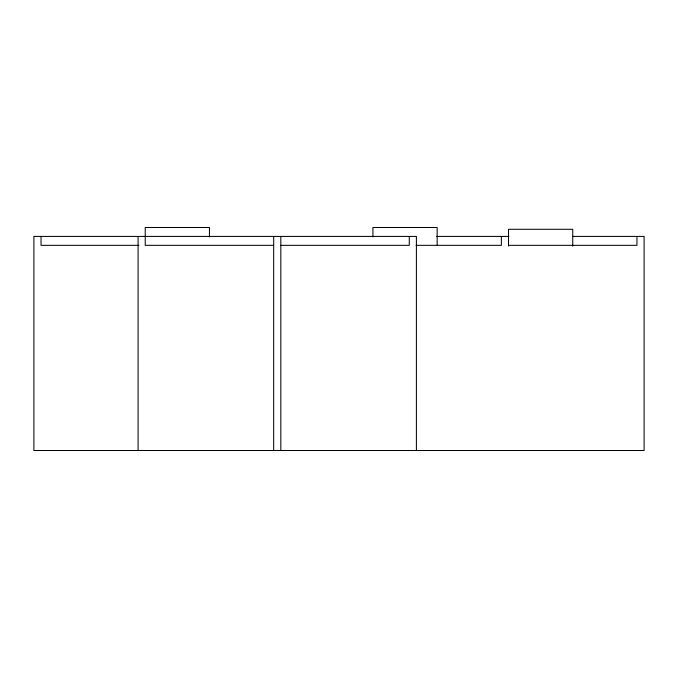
<?xml version="1.0" encoding="UTF-8"?>
<svg xmlns="http://www.w3.org/2000/svg" width="678" height="678" viewBox="0 0 678 678"><rect width="100%" height="100%" fill="white"/><g stroke="black" fill="none" stroke-linecap="round" stroke-linejoin="round"><path stroke-width="1.02" d="M436.454 236.419L508.864 236.419M572.74 236.419L644.1 236.419L644.1 450.506L33.9 450.506L33.9 236.419L416.402 236.419L416.402 450.506M138.956 245.334L41.036 245.334L41.036 236.419M273.683 245.334L145.228 245.334L145.228 227.494L209.451 227.494L209.451 236.944M280.819 245.334L409.266 245.334L409.266 236.419M416.097 245.334L501.373 245.334L501.373 236.419M508.508 245.334L636.964 245.334L636.964 236.419M572.74 246.148L572.74 229.283L508.508 229.283L508.508 246.072M437.149 245.334L437.149 227.494L372.925 227.494L372.925 236.944M280.819 236.419L280.819 450.506M273.683 236.419L273.683 450.506M138.092 236.419L138.092 450.506"/></g></svg>
